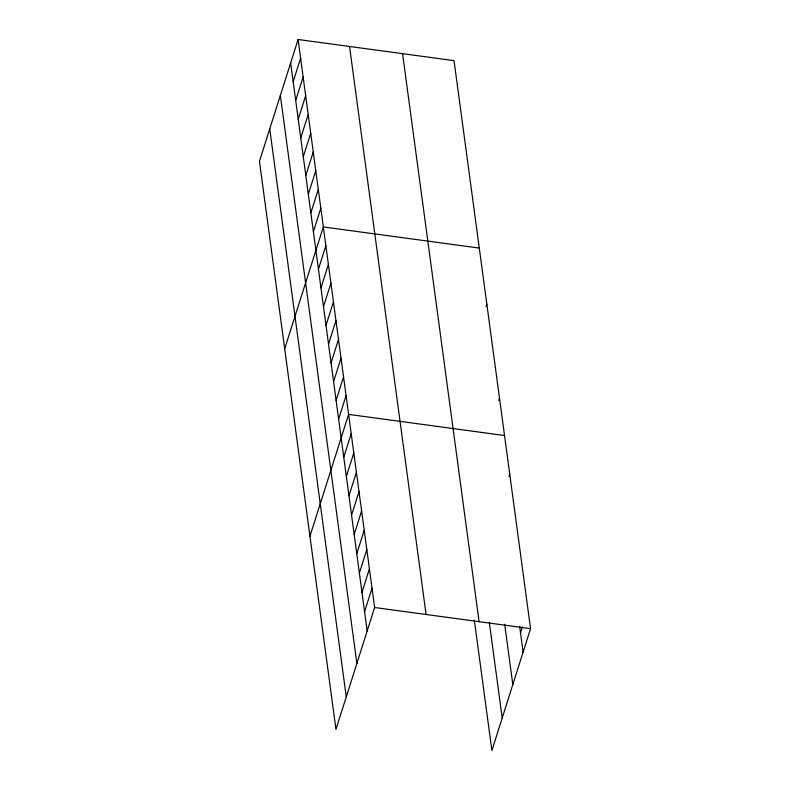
<?xml version="1.0" encoding="UTF-8"?>
<svg xmlns="http://www.w3.org/2000/svg" width="790" height="790" viewBox="0 0 790 790"><rect width="100%" height="100%" fill="white"/><g stroke="black" fill="none" stroke-linecap="round" stroke-linejoin="round"><path stroke-width="1.19" d="M298.097 39.5L259.446 161.348L335.967 729.358L374.618 607.51L298.097 39.5L454.033 60.642L530.554 628.652L491.903 750.5L474.336 620.14M293.179 81.716L300.625 58.243M295.707 100.458L303.153 76.986M298.225 119.201L305.671 95.738M300.753 137.944L308.199 114.481M303.281 156.697L310.727 133.224M305.809 175.439L313.255 151.966M308.327 194.182L315.773 170.709M310.855 212.925L318.301 189.452M313.383 231.668L320.829 208.205M284.696 348.795L323.347 226.947L479.283 248.08M318.429 269.163L325.875 245.69M320.957 287.906L328.403 264.433M323.485 306.648L330.921 283.175M326.003 325.391L333.449 301.918M328.531 344.134L335.977 320.671M331.059 362.887L338.505 339.414M333.578 381.629L341.023 358.156M336.106 400.372L343.551 376.899M338.634 419.115L346.079 395.642M309.947 536.232L348.597 414.385L504.534 435.527M343.759 457.173L351.204 433.7M346.356 476.488L353.801 453.016M348.963 495.794L356.409 472.331M351.56 515.11L359.006 491.637M354.167 534.425L361.613 510.952M356.764 553.731L364.21 530.268M359.371 573.046L366.817 549.573M361.968 592.362L369.414 568.889M364.575 611.667L372.021 588.204M486.117 306.668L486.857 304.318M498.737 400.392L499.487 398.041M508.997 476.498L509.738 474.158M520.501 632.81L522.368 626.944M374.618 607.51L530.554 628.652M519.692 626.776L523.108 652.125M504.682 624.238L512.809 684.584M489.356 622.678L502.203 718.041M402.574 53.661L479.096 621.681M349.555 46.472L426.077 614.492M290.651 62.973L367.172 630.983M280.361 95.432L356.873 663.452M269.746 128.879L346.267 696.899"/></g></svg>
